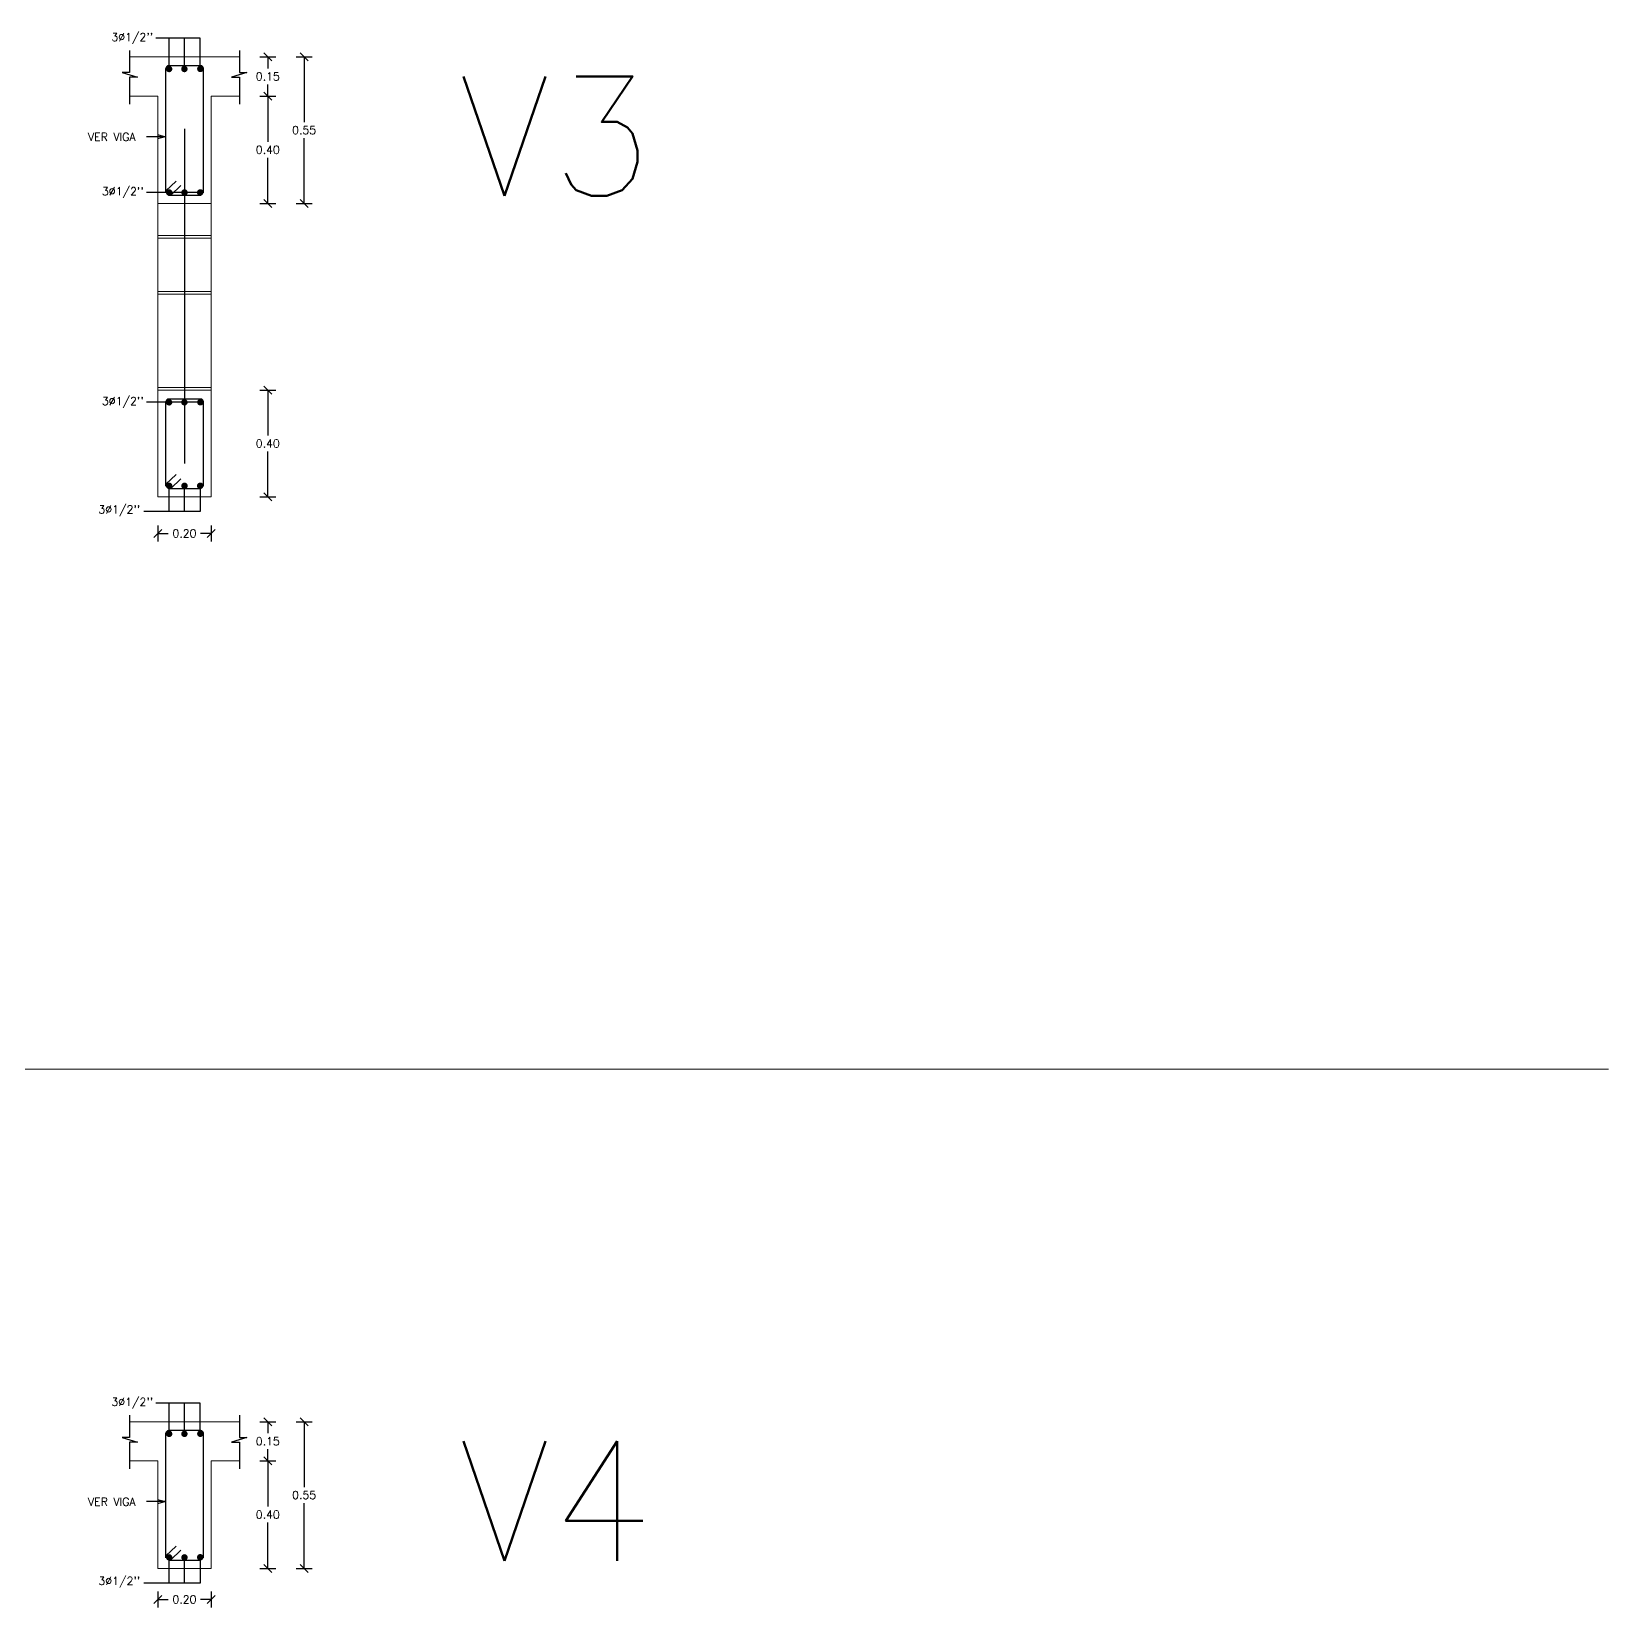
# Model space of a CAD drawing. Header units: metres. Extents: x -44 to 358, y -286 to 66.
# Drawn here: x -23.21 to -17.3, y -57.22 to -51.31 of the extents above; entities that cross this region are included whole.
import ezdxf

# ---------------------------------------------------------------- set-up
doc = ezdxf.new("R2010")
doc.units = ezdxf.units.M
doc.header["$LTSCALE"] = 0.3
doc.header["$PDMODE"] = 3
doc.linetypes.add('CONTINU', pattern=[0])
for name, color, linetype in [('ACERO', 5, 'Continuous'), ('BP', 3, 'Continuous'), ('DIMTEXTO', 4, 'Continuous'), ('SECCION', 1, 'Continuous')]:
    doc.layers.add(name, color=color, linetype=linetype)
doc.layers.add('Columnas', color=7, linetype='Continuous', lineweight=18)
doc.styles.add('RomanS', font='romans.shx')
doc.styles.add('SIMPLEX', font='simplex_.ttf', dxfattribs={"height": 0.2})
doc.styles.add('SMPLEX', font='simplex.shx')
doc.dimstyles.new('D-15', dxfattribs={"dimscale": 0.15, "dimtxt": 0.2, "dimasz": 0.2, "dimexe": 0.18, "dimexo": 0.2, "dimgap": 0.1, "dimtad": 0, "dimtih": 1, "dimtoh": 1, "dimzin": 0, "dimdsep": 46, "dimtxsty": 'SMPLEX', "dimblk": 'OBLIQUE', "dimcen": 0.09, "dimdle": 0.2, "dimclrd": 4, "dimclre": 4, "dimclrt": 4, "dimadec": 0, "dimazin": 0, "dimtfac": 1, "dimtofl": 0, "dimtmove": 0, "dimatfit": 3, "dimldrblk": 'OPEN30', "dimfxl": 1, "dimtolj": 1, "dimtzin": 0, "dimarcsym": 0})
doc.dimstyles.new('DIM-15', dxfattribs={"dimscale": 0.15, "dimtxt": 0.2, "dimasz": 0.2, "dimexe": 0.2, "dimexo": 0.1, "dimgap": 0.1, "dimtad": 0, "dimtih": 1, "dimtoh": 1, "dimzin": 0, "dimdsep": 46, "dimtxsty": 'RomanS', "dimblk1": 'OBLIQUE', "dimblk2": 'OBLIQUE', "dimsah": 1, "dimcen": 0.09, "dimclrd": 4, "dimclre": 4, "dimclrt": 4, "dimadec": 0, "dimazin": 0, "dimtfac": 1, "dimtofl": 0, "dimtmove": 1, "dimatfit": 3, "dimldrblk": 'OBLIQUE', "dimfxl": 0.2, "dimfxlon": 1, "dimtolj": 1, "dimtzin": 0, "dimarcsym": 0})

# ---------------------------------------------------------------- blocks, each defined once
blk = doc.blocks.new('_OBLIQUE')
at = {"color": 0, "linetype": 'ByBlock'}
blk.add_line((-0.5, -0.5), (0.5, 0.5), dxfattribs=at)
blk = doc.blocks.new('_Open30')
at = {"color": 0, "lineweight": -2}
for p, q in [((-1, 0.27), (0, 0)), ((0, 0), (-1, -0.27)), ((0, 0), (-1, 0))]:
    blk.add_line(p, q, dxfattribs=at)
blk = doc.blocks.new('*D1138')
at = {"layer": 'DEFPOINTS', "color": 0, "linetype": 'Continuous', "transparency": 16777216}
for p in [(-22.5392, -51.403), (-22.1906, -51.403), (-22.5392, -51.953)]:
    blk.add_point(p, dxfattribs=at)
at = {"layer": 'DIMTEXTO', "color": 4, "linetype": 'Continuous', "lineweight": -2, "transparency": 16777216}
for p, q in [((-22.2206, -51.403), (-22.1606, -51.403)), ((-22.1906, -51.403), (-22.1906, -51.648)), ((-22.1906, -51.953), (-22.1906, -51.708)), ((-22.2206, -51.953), (-22.1606, -51.953))]:
    blk.add_line(p, q, dxfattribs=at)
at = {"layer": 'DIMTEXTO', "color": 4, "linetype": 'Continuous', "lineweight": -2, "transparency": 16777216, "xscale": 0.03, "yscale": 0.03, "zscale": 0.03}
for p, rotation in [((-22.1906, -51.403), 90), ((-22.1906, -51.953), 270)]:
    blk.add_blockref('_OBLIQUE', p, dxfattribs=dict(at, rotation=rotation))
at = {"layer": 'DIMTEXTO', "color": 4, "linetype": 'Continuous', "lineweight": 0, "transparency": 16777216, "insert": (-22.1906, -51.678), "char_height": 0.03, "attachment_point": 5, "style": 'SMPLEX'}
blk.add_mtext('\\A1;0.55', dxfattribs=at)
blk = doc.blocks.new('*D1139')
at = {"layer": 'DEFPOINTS', "color": 0, "linetype": 'Continuous', "transparency": 16777216}
for p in [(-22.5392, -51.5501), (-22.3269, -51.5501), (-22.5392, -51.953)]:
    blk.add_point(p, dxfattribs=at)
at = {"layer": 'DIMTEXTO', "color": 4, "linetype": 'Continuous', "lineweight": -2, "transparency": 16777216}
for p, q in [((-22.3569, -51.5501), (-22.2969, -51.5501)), ((-22.3269, -51.5501), (-22.3269, -51.7216)), ((-22.3269, -51.953), (-22.3269, -51.7816)), ((-22.3569, -51.953), (-22.2969, -51.953))]:
    blk.add_line(p, q, dxfattribs=at)
at = {"layer": 'DIMTEXTO', "color": 4, "linetype": 'Continuous', "lineweight": -2, "transparency": 16777216, "xscale": 0.03, "yscale": 0.03, "zscale": 0.03}
for p, rotation in [((-22.3269, -51.5501), 90), ((-22.3269, -51.953), 270)]:
    blk.add_blockref('_OBLIQUE', p, dxfattribs=dict(at, rotation=rotation))
at = {"layer": 'DIMTEXTO', "color": 4, "linetype": 'Continuous', "lineweight": 0, "transparency": 16777216, "insert": (-22.3269, -51.7516), "char_height": 0.03, "attachment_point": 5, "style": 'SMPLEX'}
blk.add_mtext('\\A1;0.40', dxfattribs=at)
blk = doc.blocks.new('*D1140')
at = {"layer": 'DEFPOINTS', "color": 0, "linetype": 'Continuous', "transparency": 16777216}
for p in [(-22.7392, -51.403), (-22.3269, -51.403), (-22.5392, -51.5501)]:
    blk.add_point(p, dxfattribs=at)
at = {"layer": 'DIMTEXTO', "color": 4, "linetype": 'Continuous', "lineweight": -2, "transparency": 16777216}
for p, q in [((-22.3569, -51.403), (-22.2969, -51.403)), ((-22.3269, -51.403), (-22.3269, -51.4466)), ((-22.3269, -51.5501), (-22.3269, -51.5066)), ((-22.3569, -51.5501), (-22.2969, -51.5501))]:
    blk.add_line(p, q, dxfattribs=at)
at = {"layer": 'DIMTEXTO', "color": 4, "linetype": 'Continuous', "lineweight": -2, "transparency": 16777216, "xscale": 0.03, "yscale": 0.03, "zscale": 0.03}
for p, rotation in [((-22.3269, -51.403), 90), ((-22.3269, -51.5501), 270)]:
    blk.add_blockref('_OBLIQUE', p, dxfattribs=dict(at, rotation=rotation))
at = {"layer": 'DIMTEXTO', "color": 4, "linetype": 'Continuous', "lineweight": 0, "transparency": 16777216, "insert": (-22.3269, -51.4766), "char_height": 0.03, "attachment_point": 5, "style": 'SMPLEX'}
blk.add_mtext('\\A1;0.15', dxfattribs=at)
blk = doc.blocks.new('*D1142')
at = {"layer": 'DEFPOINTS', "color": 0, "linetype": 'Continuous', "transparency": 16777216}
for p in [(-22.5392, -52.8001), (-22.7392, -52.8801), (-22.7392, -53.1902)]:
    blk.add_point(p, dxfattribs=at)
at = {"layer": 'DIMTEXTO', "color": 4, "linetype": 'Continuous', "lineweight": -2, "transparency": 16777216}
for p, q in [((-22.7392, -53.1602), (-22.7392, -53.2202)), ((-22.7392, -53.1902), (-22.6999, -53.1902)), ((-22.5392, -53.1902), (-22.5785, -53.1902)), ((-22.5392, -53.1602), (-22.5392, -53.2202))]:
    blk.add_line(p, q, dxfattribs=at)
at = {"layer": 'DIMTEXTO', "color": 4, "linetype": 'Continuous', "lineweight": -2, "transparency": 16777216, "xscale": 0.03, "yscale": 0.03, "zscale": 0.03, "rotation": 180}
blk.add_blockref('_OBLIQUE', (-22.7392, -53.1902), dxfattribs=at)
at = {"layer": 'DIMTEXTO', "color": 4, "linetype": 'Continuous', "lineweight": -2, "transparency": 16777216, "xscale": 0.03, "yscale": 0.03, "zscale": 0.03}
blk.add_blockref('_OBLIQUE', (-22.5392, -53.1902), dxfattribs=at)
at = {"layer": 'DIMTEXTO', "color": 4, "linetype": 'Continuous', "lineweight": 0, "transparency": 16777216, "insert": (-22.6392, -53.1902), "char_height": 0.03, "attachment_point": 5, "style": 'SMPLEX'}
blk.add_mtext('\\A1;0.20', dxfattribs=at)
blk = doc.blocks.new('*D1272')
at = {"layer": 'DEFPOINTS', "color": 0, "linetype": 'Continuous', "transparency": 16777216}
for p in [(-22.5392, -56.521), (-22.1906, -56.521), (-22.5392, -57.071)]:
    blk.add_point(p, dxfattribs=at)
at = {"layer": 'DIMTEXTO', "color": 4, "linetype": 'Continuous', "lineweight": -2, "transparency": 16777216}
for p, q in [((-22.2206, -56.521), (-22.1606, -56.521)), ((-22.1906, -56.521), (-22.1906, -56.766)), ((-22.1906, -57.071), (-22.1906, -56.826)), ((-22.2206, -57.071), (-22.1606, -57.071))]:
    blk.add_line(p, q, dxfattribs=at)
at = {"layer": 'DIMTEXTO', "color": 4, "linetype": 'Continuous', "lineweight": -2, "transparency": 16777216, "xscale": 0.03, "yscale": 0.03, "zscale": 0.03}
for p, rotation in [((-22.1906, -56.521), 90), ((-22.1906, -57.071), 270)]:
    blk.add_blockref('_OBLIQUE', p, dxfattribs=dict(at, rotation=rotation))
at = {"layer": 'DIMTEXTO', "color": 4, "linetype": 'Continuous', "lineweight": 0, "transparency": 16777216, "insert": (-22.1906, -56.796), "char_height": 0.03, "attachment_point": 5, "style": 'SMPLEX'}
blk.add_mtext('\\A1;0.55', dxfattribs=at)
blk = doc.blocks.new('*D1273')
at = {"layer": 'DEFPOINTS', "color": 0, "linetype": 'Continuous', "transparency": 16777216}
for p in [(-22.5392, -56.6681), (-22.3269, -56.6681), (-22.5392, -57.071)]:
    blk.add_point(p, dxfattribs=at)
at = {"layer": 'DIMTEXTO', "color": 4, "linetype": 'Continuous', "lineweight": -2, "transparency": 16777216}
for p, q in [((-22.3569, -56.6681), (-22.2969, -56.6681)), ((-22.3269, -56.6681), (-22.3269, -56.8395)), ((-22.3269, -57.071), (-22.3269, -56.8995)), ((-22.3569, -57.071), (-22.2969, -57.071))]:
    blk.add_line(p, q, dxfattribs=at)
at = {"layer": 'DIMTEXTO', "color": 4, "linetype": 'Continuous', "lineweight": -2, "transparency": 16777216, "xscale": 0.03, "yscale": 0.03, "zscale": 0.03}
for p, rotation in [((-22.3269, -56.6681), 90), ((-22.3269, -57.071), 270)]:
    blk.add_blockref('_OBLIQUE', p, dxfattribs=dict(at, rotation=rotation))
at = {"layer": 'DIMTEXTO', "color": 4, "linetype": 'Continuous', "lineweight": 0, "transparency": 16777216, "insert": (-22.3269, -56.8695), "char_height": 0.03, "attachment_point": 5, "style": 'SMPLEX'}
blk.add_mtext('\\A1;0.40', dxfattribs=at)
blk = doc.blocks.new('*D1274')
at = {"layer": 'DEFPOINTS', "color": 0, "linetype": 'Continuous', "transparency": 16777216}
for p in [(-22.7392, -56.521), (-22.3269, -56.521), (-22.5392, -56.6681)]:
    blk.add_point(p, dxfattribs=at)
at = {"layer": 'DIMTEXTO', "color": 4, "linetype": 'Continuous', "lineweight": -2, "transparency": 16777216}
for p, q in [((-22.3569, -56.521), (-22.2969, -56.521)), ((-22.3269, -56.521), (-22.3269, -56.5645)), ((-22.3269, -56.6681), (-22.3269, -56.6245)), ((-22.3569, -56.6681), (-22.2969, -56.6681))]:
    blk.add_line(p, q, dxfattribs=at)
at = {"layer": 'DIMTEXTO', "color": 4, "linetype": 'Continuous', "lineweight": -2, "transparency": 16777216, "xscale": 0.03, "yscale": 0.03, "zscale": 0.03}
for p, rotation in [((-22.3269, -56.521), 90), ((-22.3269, -56.6681), 270)]:
    blk.add_blockref('_OBLIQUE', p, dxfattribs=dict(at, rotation=rotation))
at = {"layer": 'DIMTEXTO', "color": 4, "linetype": 'Continuous', "lineweight": 0, "transparency": 16777216, "insert": (-22.3269, -56.5945), "char_height": 0.03, "attachment_point": 5, "style": 'SMPLEX'}
blk.add_mtext('\\A1;0.15', dxfattribs=at)
blk = doc.blocks.new('*D1276')
at = {"layer": 'DEFPOINTS', "color": 0, "linetype": 'Continuous', "transparency": 16777216}
for p in [(-22.5392, -56.6681), (-22.7392, -56.7481), (-22.7392, -57.1877)]:
    blk.add_point(p, dxfattribs=at)
at = {"layer": 'DIMTEXTO', "color": 4, "linetype": 'Continuous', "lineweight": -2, "transparency": 16777216}
for p, q in [((-22.7392, -57.1577), (-22.7392, -57.2177)), ((-22.5392, -57.1577), (-22.5392, -57.2177)), ((-22.7392, -57.1877), (-22.6999, -57.1877)), ((-22.5392, -57.1877), (-22.5785, -57.1877))]:
    blk.add_line(p, q, dxfattribs=at)
at = {"layer": 'DIMTEXTO', "color": 4, "linetype": 'Continuous', "lineweight": -2, "transparency": 16777216, "xscale": 0.03, "yscale": 0.03, "zscale": 0.03, "rotation": 180}
blk.add_blockref('_OBLIQUE', (-22.7392, -57.1877), dxfattribs=at)
at = {"layer": 'DIMTEXTO', "color": 4, "linetype": 'Continuous', "lineweight": -2, "transparency": 16777216, "xscale": 0.03, "yscale": 0.03, "zscale": 0.03}
blk.add_blockref('_OBLIQUE', (-22.5392, -57.1877), dxfattribs=at)
at = {"layer": 'DIMTEXTO', "color": 4, "linetype": 'Continuous', "lineweight": 0, "transparency": 16777216, "insert": (-22.6392, -57.1877), "char_height": 0.03, "attachment_point": 5, "style": 'SMPLEX'}
blk.add_mtext('\\A1;0.20', dxfattribs=at)
blk = doc.blocks.new('*D1277')
at = {"layer": 'DEFPOINTS', "color": 0, "linetype": 'Continuous', "transparency": 16777216}
for p in [(-22.5392, -52.653), (-22.3269, -52.653), (-22.5392, -53.053)]:
    blk.add_point(p, dxfattribs=at)
at = {"layer": 'DIMTEXTO', "color": 4, "linetype": 'Continuous', "lineweight": -2, "transparency": 16777216}
for p, q in [((-22.3569, -52.653), (-22.2969, -52.653)), ((-22.3269, -52.653), (-22.3269, -52.823)), ((-22.3269, -53.053), (-22.3269, -52.883)), ((-22.3569, -53.053), (-22.2969, -53.053))]:
    blk.add_line(p, q, dxfattribs=at)
at = {"layer": 'DIMTEXTO', "color": 4, "linetype": 'Continuous', "lineweight": -2, "transparency": 16777216, "xscale": 0.03, "yscale": 0.03, "zscale": 0.03}
for p, rotation in [((-22.3269, -52.653), 90), ((-22.3269, -53.053), 270)]:
    blk.add_blockref('_OBLIQUE', p, dxfattribs=dict(at, rotation=rotation))
at = {"layer": 'DIMTEXTO', "color": 4, "linetype": 'Continuous', "lineweight": 0, "transparency": 16777216, "insert": (-22.3269, -52.853), "char_height": 0.03, "attachment_point": 5, "style": 'SMPLEX'}
blk.add_mtext('\\A1;0.40', dxfattribs=at)

msp = doc.modelspace()

# ---------------------------------------------------------------- linework, layer by layer
at = {"layer": 'ACERO'}
for p, q in [((-22.7086027, -51.9136464, 0.4671289), (-22.7086027, -51.4464272)), ((-22.5783491, -51.4364272), (-22.6986027, -51.4364272)), ((-22.5683491, -51.9136464, 0.4671289), (-22.5683491, -51.4464272)), ((-22.6392281, -51.6727477), (-22.6392281, -52.9280485)), ((-22.708454, -51.9056638, 0.4671289), (-22.670477, -51.8694729, 0.4671289)), ((-22.690451, -51.9215583, 0.4671289), (-22.652474, -51.8853675, 0.4671289)), ((-22.5783491, -51.9236464, 0.4671289), (-22.6986027, -51.9236464, 0.4671289)), ((-22.7086027, -53.0136464, 0.4671289), (-22.7086027, -52.6964272)), ((-22.5783491, -52.6864272), (-22.6986027, -52.6864272)), ((-22.5683491, -53.0136464, 0.4671289), (-22.5683491, -52.6964272)), ((-22.708454, -53.0056638, 0.4671289), (-22.670477, -52.9694729, 0.4671289)), ((-22.708454, -53.0056638, 0.4671289), (-22.670477, -52.9694729, 0.4671289)), ((-22.5783491, -53.0236464, 0.4671289), (-22.6986027, -53.0236464, 0.4671289)), ((-22.5783491, -53.0236464, 0.4671289), (-22.6986027, -53.0236464, 0.4671289)), ((-22.690451, -53.0215583, 0.4671289), (-22.652474, -52.9853675, 0.4671289)), ((-22.690451, -53.0215583, 0.4671289), (-22.652474, -52.9853675, 0.4671289)), ((-22.7086027, -57.0315885, 0.4671289), (-22.7086027, -56.5643694)), ((-22.5783491, -56.5543694), (-22.6986027, -56.5543694)), ((-22.5683491, -57.0315885, 0.4671289), (-22.5683491, -56.5643694)), ((-22.708454, -57.0236059, 0.4671289), (-22.670477, -56.9874151, 0.4671289)), ((-22.5783491, -57.0415885, 0.4671289), (-22.6986027, -57.0415885, 0.4671289)), ((-22.690451, -57.0395005, 0.4671289), (-22.652474, -57.0033097, 0.4671289))]:
    msp.add_line(p, q, dxfattribs=at)
at = {"layer": 'ACERO', "const_width": 0.012}
for points in [[(-22.6907124, -51.4487683, 1), (-22.7027124, -51.4487683, 1)], [(-22.6334138, -51.4487683, 1), (-22.6454138, -51.4487683, 1)], [(-22.5737209, -51.4484602, 1), (-22.5857209, -51.4484602, 1)], [(-22.574375, -51.9118756, 1), (-22.586375, -51.9118756, 1)], [(-22.6907124, -52.6987683, 1), (-22.7027124, -52.6987683, 1)], [(-22.6334138, -52.6987683, 1), (-22.6454138, -52.6987683, 1)], [(-22.5737209, -52.6984602, 1), (-22.5857209, -52.6984602, 1)], [(-22.574375, -53.0118756, 1), (-22.586375, -53.0118756, 1)], [(-22.6907124, -56.5667105, 1), (-22.7027124, -56.5667105, 1)], [(-22.6334138, -56.5667105, 1), (-22.6454138, -56.5667105, 1)], [(-22.5737209, -56.5664024, 1), (-22.5857209, -56.5664024, 1)], [(-22.574375, -57.0298178, 1), (-22.586375, -57.0298178, 1)]]:
    msp.add_lwpolyline(points, format="xyb", close=True, dxfattribs=at)
at = {"layer": 'ACERO', "const_width": 0.012, "elevation": 0.4671289}
for points in [[(-22.6905267, -51.9118756, 1), (-22.7025267, -51.9118756, 1)], [(-22.6331617, -51.9118756, 1), (-22.6451617, -51.9118756, 1)], [(-22.5740457, -51.9114321, 1), (-22.5860457, -51.9114321, 1)], [(-22.6905267, -53.0118756, 1), (-22.7025267, -53.0118756, 1)], [(-22.6331617, -53.0118756, 1), (-22.6451617, -53.0118756, 1)], [(-22.6331617, -53.0118756, 1), (-22.6451617, -53.0118756, 1)], [(-22.5740457, -53.0114321, 1), (-22.5860457, -53.0114321, 1)], [(-22.5740457, -53.0114321, 1), (-22.5860457, -53.0114321, 1)], [(-22.6905267, -57.0298178, 1), (-22.7025267, -57.0298178, 1)], [(-22.6331617, -57.0298178, 1), (-22.6451617, -57.0298178, 1)], [(-22.5740457, -57.0293742, 1), (-22.5860457, -57.0293742, 1)]]:
    msp.add_lwpolyline(points, format="xyb", close=True, dxfattribs=at)
at = {"layer": 'ACERO'}
for centre, start, end in [((-22.6986027, -51.4464272), 90, 180), ((-22.5783491, -51.4464272), 0, 90), ((-22.6986027, -52.6964272), 90, 180), ((-22.5783491, -52.6964272), 0, 90), ((-22.6986027, -56.5643694), 90, 180), ((-22.5783491, -56.5643694), 0, 90)]:
    msp.add_arc(centre, 0.01, start, end, dxfattribs=at)
at = {"layer": 'BP'}
for points in [[(-22.8458026, -51.3792846), (-22.8458026, -51.4624301), (-22.8728555, -51.4624301), (-22.8153566, -51.4795846), (-22.8458026, -51.4795846), (-22.8458026, -51.5804363)], [(-22.4326537, -51.3792846), (-22.4326537, -51.4624301), (-22.4056008, -51.4624301), (-22.4630996, -51.4795846), (-22.4326537, -51.4795846), (-22.4326537, -51.5804363)], [(-22.8458026, -56.4972268), (-22.8458026, -56.5803723), (-22.8728555, -56.5803723), (-22.8153566, -56.5975268), (-22.8458026, -56.5975268), (-22.8458026, -56.6983784)], [(-22.4326537, -56.4972268), (-22.4326537, -56.5803723), (-22.4056008, -56.5803723), (-22.4630996, -56.5975268), (-22.4326537, -56.5975268), (-22.4326537, -56.6983784)]]:
    msp.add_lwpolyline(points, dxfattribs=at)
at = {"layer": 'Columnas', "ltscale": 0.2}
msp.add_line((-32.7747911, -55.1987129), (-17.3010682, -55.1987129), dxfattribs=at)
at = {"layer": 'DIMTEXTO', "ltscale": 0.2}
for p, q in [((-22.5797209, -51.9119404), (-22.7820153, -51.9119404)), ((-22.5797209, -52.6984602), (-22.7820153, -52.6984602))]:
    msp.add_line(p, q, dxfattribs=at)
at = {"layer": 'DIMTEXTO', "elevation": 0.4671289}
for points in [[(-22.5809042, -51.4413251), (-22.5809042, -51.3335732), (-22.7466077, -51.3335732)], [(-22.6965267, -51.4442214), (-22.6965267, -51.3335732)], [(-22.6392281, -51.4442214), (-22.6392281, -51.3335732)], [(-22.6965267, -53.1084857), (-22.6965267, -53.0058756)], [(-22.6391617, -53.1084857), (-22.6391617, -53.0058756)], [(-22.5809042, -56.5592673), (-22.5809042, -56.4515154), (-22.7466077, -56.4515154)], [(-22.6965267, -56.5621636), (-22.6965267, -56.4515154)], [(-22.6392281, -56.5621636), (-22.6392281, -56.4515154)], [(-22.6965267, -57.1264279), (-22.6965267, -57.0238178)], [(-22.6391617, -57.1264279), (-22.6391617, -57.0238178)]]:
    msp.add_lwpolyline(points, dxfattribs=at)
at = {"layer": 'DIMTEXTO'}
for points in [[(-22.580375, -53.0054411), (-22.580375, -53.1084857), (-22.7909664, -53.1084857)], [(-22.580375, -57.0233833), (-22.580375, -57.1264279), (-22.7909664, -57.1264279)]]:
    msp.add_lwpolyline(points, dxfattribs=at)
at = {"layer": 'SECCION', "linetype": 'CONTINU', "lineweight": 0}
for p, q in [((-22.4326537, -51.4030485), (-22.8458026, -51.4030485)), ((-22.7392281, -51.5501269), (-22.8458026, -51.5501269)), ((-22.7392281, -51.5501269), (-22.7392281, -51.9530485)), ((-22.5392281, -51.5501269), (-22.5392281, -51.9530485)), ((-22.5392281, -51.5501269), (-22.4326537, -51.5501269)), ((-22.5392281, -51.9530485), (-22.7392281, -51.9530485)), ((-22.5392281, -53.0530485), (-22.7392281, -53.0530485)), ((-22.4326537, -56.5209907), (-22.8458026, -56.5209907)), ((-22.7392281, -56.6680691), (-22.8458026, -56.6680691)), ((-22.7392281, -56.6680691), (-22.7392281, -57.0709907)), ((-22.5392281, -56.6680691), (-22.5392281, -57.0709907)), ((-22.5392281, -56.6680691), (-22.4326537, -56.6680691)), ((-22.5392281, -57.0709907), (-22.7392281, -57.0709907))]:
    msp.add_line(p, q, dxfattribs=at)
at = {"layer": 'SECCION', "color": 8, "linetype": 'CONTINU', "lineweight": 0}
for p, q in [((-22.7392281, -51.9530485), (-22.7392281, -52.6530485)), ((-22.5392281, -51.9530485), (-22.5392281, -52.6530485))]:
    msp.add_line(p, q, dxfattribs=at)
for points in [[(-22.7392281, -52.0730485), (-22.5392281, -52.0730485)], [(-22.7392281, -52.0830485), (-22.5392281, -52.0830485)], [(-22.7392281, -52.2830485), (-22.5392281, -52.2830485)], [(-22.7392281, -52.2930485), (-22.5392281, -52.2930485)], [(-22.7392281, -52.6430485), (-22.5392281, -52.6430485)]]:
    msp.add_lwpolyline(points, dxfattribs=at)
at = {"layer": 'SECCION', "linetype": 'CONTINU', "lineweight": 0}
msp.add_lwpolyline([(-22.7392281, -52.6530485), (-22.5392281, -52.6530485), (-22.5392281, -53.0530485), (-22.7392281, -53.0530485)], close=True, dxfattribs=at)

# ---------------------------------------------------------------- texts
at = {"layer": 'DIMTEXTO', "color": 4, "char_height": 0.03, "attachment_point": 4, "style": 'SMPLEX'}
for s, insert in [("3%%C1/2''", (-22.9132817, -51.3339682, 0.4671289)), ('VER VIGA', (-23.0010366, -51.7034498, 0.1950288)), ("3%%C1/2''", (-22.9486893, -51.9123354)), ("3%%C1/2''", (-22.9486893, -52.6988552)), ("3%%C1/2''", (-22.9617164, -53.1052947, 1.8575108)), ("3%%C1/2''", (-22.9132817, -56.4519104, 0.4671289)), ('VER VIGA', (-23.0010366, -56.8213919, 0.1950288)), ("3%%C1/2''", (-22.9617164, -57.1232368, 1.8575108))]:
    msp.add_mtext(s, dxfattribs=dict(at, insert=insert))
at = {"layer": 'DIMTEXTO', "char_height": 0.448, "attachment_point": 4, "style": 'SIMPLEX'}
for s, insert in [('V3', (-21.6123413, -51.7007258)), ('V4', (-21.6123413, -56.8186679))]:
    msp.add_mtext(s, dxfattribs=dict(at, insert=insert))

# ---------------------------------------------------------------- dimensions: what is measured, and where the dimension line sits
at = {"layer": 'DIMTEXTO', "linetype": 'Continuous', "lineweight": 0}
for base, p1, p2, angle, picture, middle in [((-22.326913, -51.4030485), (-22.5392281, -51.5501269), (-22.7392281, -51.4030485), 270, '*D1140', (-22.326913, -51.4765877)), ((-22.190607, -51.4030485), (-22.5392281, -51.9530485), (-22.5392281, -51.4030485), 270, '*D1138', (-22.190607, -51.6780485)), ((-22.326913, -51.5501269), (-22.5392281, -51.9530485), (-22.5392281, -51.5501269), 270, '*D1139', (-22.326913, -51.7515877)), ((-22.326913, -52.6530485), (-22.5392281, -53.0530485), (-22.5392281, -52.6530485), 90, '*D1277', (-22.326913, -52.8530485)), ((-22.326913, -56.5209907), (-22.5392281, -56.6680691), (-22.7392281, -56.5209907), 270, '*D1274', (-22.326913, -56.5945299)), ((-22.190607, -56.5209907), (-22.5392281, -57.0709907), (-22.5392281, -56.5209907), 270, '*D1272', (-22.190607, -56.7959907)), ((-22.326913, -56.6680691), (-22.5392281, -57.0709907), (-22.5392281, -56.6680691), 270, '*D1273', (-22.326913, -56.8695299))]:
    dim = msp.add_linear_dim(base=base, p1=p1, p2=p2, angle=angle, dimstyle='DIM-15', override={"dimtxsty": 'SMPLEX'}, dxfattribs=at)
    dim.commit()
    dim.dimension.update_dxf_attribs({"geometry": picture, "text_midpoint": middle})
for base, p1, p2, picture, middle in [((-22.7392281, -53.1902183), (-22.5392281, -52.8001269), (-22.7392281, -52.8801269), '*D1142', (-22.6392281, -53.1902183)), ((-22.7392281, -57.187716), (-22.5392281, -56.6680691), (-22.7392281, -56.7480691), '*D1276', (-22.6392281, -57.187716))]:
    dim = msp.add_linear_dim(base=base, p1=p1, p2=p2, dimstyle='DIM-15', override={"dimtxsty": 'SMPLEX'}, dxfattribs=at)
    dim.commit()
    dim.dimension.update_dxf_attribs({"geometry": picture, "text_midpoint": middle})

# ---------------------------------------------------------------- leaders
at = {"layer": 'DIMTEXTO', "color": 4}
for points in [[(-22.7102509, -51.7028149, 0.3783733), (-22.7811809, -51.7028149, 0.3783733)], [(-22.7102509, -56.8207571, 0.3783733), (-22.7811809, -56.8207571, 0.3783733)]]:
    msp.add_leader(points, dimstyle='D-15', override={"dimgap": 0.1, "dimtad": 0}, dxfattribs=at)

doc.saveas('drawing.dxf')
